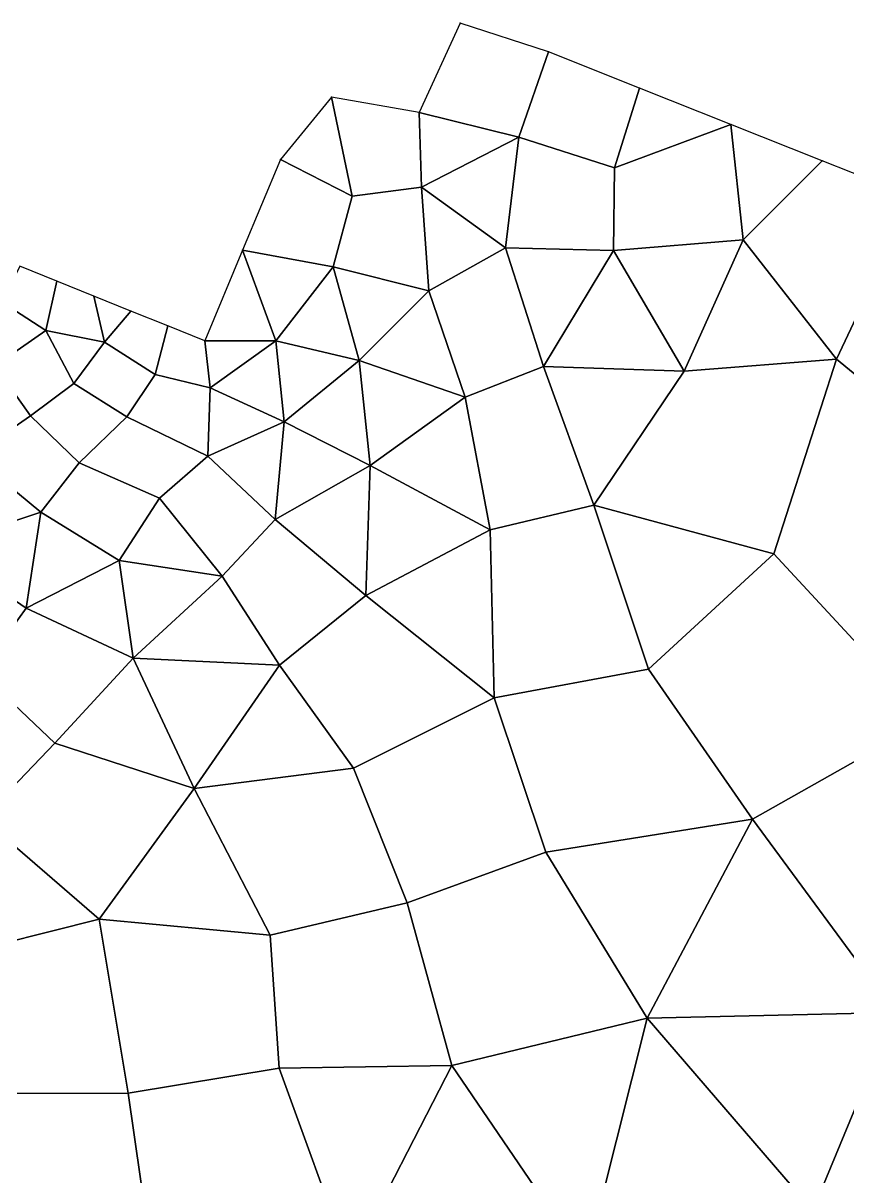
# Model space of a CAD drawing. Extents: x 380707 to 407438, y 6452841 to 6483357.
# Drawn here: x 392118 to 392324.6, y 6463211.2 to 6463499.9 of the extents above; entities that cross this region are included whole.
import ezdxf

# ---------------------------------------------------------------- set-up
doc = ezdxf.new("R2010")
doc.units = 0
for name, color, linetype in [('MESH_BOUND', 25, 'CONTINUOUS'), ('MESH_ELEMS', 18, 'CONTINUOUS'), ('MESH_NODES', 18, 'CONTINUOUS')]:
    doc.layers.add(name, color=color, linetype=linetype)

msp = doc.modelspace()

# ---------------------------------------------------------------- linework, layer by layer
at = {"layer": 'MESH_BOUND', "color": 25}
for points in [[(392227.472, 6463499.94, 0.502), (392217.197, 6463477.6, -0.964)], [(392249.547, 6463492.77, 0.751), (392227.472, 6463499.94, 0.502)], [(392272.389, 6463483.68, -0.369), (392249.547, 6463492.77, 0.751)], [(392195.242, 6463481.39, -1.089), (392182.457, 6463465.77, -1.36)], [(392217.197, 6463477.6, -0.964), (392195.242, 6463481.39, -1.089)], [(392295.231, 6463474.59, -0.079), (392272.389, 6463483.68, -0.369)], [(392318.074, 6463465.5, -0.252), (392295.231, 6463474.59, -0.079)], [(392182.457, 6463465.77, -1.36), (392172.979, 6463443.08, -2.527)], [(392340.916, 6463456.41, -0.14), (392318.074, 6463465.5, -0.252)], [(392172.979, 6463443.08, -2.527), (392163.5, 6463420.4, -2.386)], [(392126.474, 6463435.33, -0.878), (392117.218, 6463439.06, -1.282)], [(392135.731, 6463431.59, -1.982), (392126.474, 6463435.33, -0.878)], [(392144.987, 6463427.86, -2.006), (392135.731, 6463431.59, -1.982)], [(392154.244, 6463424.13, -1.99), (392144.987, 6463427.86, -2.006)], [(392163.5, 6463420.4, -2.386), (392154.244, 6463424.13, -1.99)]]:
    msp.add_polyline3d(points, dxfattribs=at)
at = {"layer": 'MESH_ELEMS', "color": 178}
for points in [[(392227.472, 6463499.94, 0.502), (392217.197, 6463477.6, -0.964), (392242.177, 6463471.37, -0.896), (392249.547, 6463492.77, 0.751)], [(392249.547, 6463492.77, 0.751), (392242.177, 6463471.37, -0.896), (392266.07, 6463463.74, -1.173), (392272.389, 6463483.68, -0.369)], [(392195.242, 6463481.39, -1.089), (392182.457, 6463465.77, -1.36), (392200.405, 6463456.6, -2.008), (392195.242, 6463481.39, -1.089)], [(392217.197, 6463477.6, -0.964), (392195.242, 6463481.39, -1.089), (392200.405, 6463456.6, -2.008), (392217.788, 6463458.85, -1.468)], [(392272.389, 6463483.68, -0.369), (392266.07, 6463463.74, -1.173), (392295.231, 6463474.59, -0.079), (392272.389, 6463483.68, -0.369)], [(392217.197, 6463477.6, -0.964), (392217.788, 6463458.85, -1.468), (392242.177, 6463471.37, -0.896), (392217.197, 6463477.6, -0.964)], [(392266.07, 6463463.74, -1.173), (392265.867, 6463442.98, -1.62), (392298.338, 6463445.69, -1.511), (392295.231, 6463474.59, -0.079)], [(392318.074, 6463465.5, -0.252), (392295.231, 6463474.59, -0.079), (392298.338, 6463445.69, -1.511), (392318.074, 6463465.5, -0.252)], [(392238.794, 6463443.72, -1.737), (392242.177, 6463471.37, -0.896), (392217.788, 6463458.85, -1.468), (392238.794, 6463443.72, -1.737)], [(392266.07, 6463463.74, -1.173), (392242.177, 6463471.37, -0.896), (392238.794, 6463443.72, -1.737), (392265.867, 6463442.98, -1.62)], [(392200.405, 6463456.6, -2.008), (392182.457, 6463465.77, -1.36), (392172.979, 6463443.08, -2.527), (392195.676, 6463438.9, -2.892)], [(392318.074, 6463465.5, -0.252), (392298.338, 6463445.69, -1.511), (392321.732, 6463415.8, -1.611), (392340.916, 6463456.41, -0.14)], [(392219.59, 6463432.92, -2.582), (392217.788, 6463458.85, -1.468), (392200.405, 6463456.6, -2.008), (392195.676, 6463438.9, -2.892)], [(392217.788, 6463458.85, -1.468), (392219.59, 6463432.92, -2.582), (392238.794, 6463443.72, -1.737), (392217.788, 6463458.85, -1.468)], [(392321.732, 6463415.8, -1.611), (392367.633, 6463378.18, -1.548), (392340.916, 6463456.41, -0.14), (392321.732, 6463415.8, -1.611)], [(392219.59, 6463432.92, -2.582), (392228.74, 6463406.3, -2.554), (392248.363, 6463414, -1.711), (392238.794, 6463443.72, -1.737)], [(392265.867, 6463442.98, -1.62), (392238.794, 6463443.72, -1.737), (392248.363, 6463414, -1.711), (392265.867, 6463442.98, -1.62)], [(392298.338, 6463445.69, -1.511), (392265.867, 6463442.98, -1.62), (392283.536, 6463412.83, -1.422), (392298.338, 6463445.69, -1.511)], [(392321.732, 6463415.8, -1.611), (392298.338, 6463445.69, -1.511), (392283.536, 6463412.83, -1.422), (392321.732, 6463415.8, -1.611)], [(392163.5, 6463420.4, -2.386), (392181.287, 6463420.45, -3.002), (392172.979, 6463443.08, -2.527), (392163.5, 6463420.4, -2.386)], [(392172.979, 6463443.08, -2.527), (392181.287, 6463420.45, -3.002), (392195.676, 6463438.9, -2.892), (392172.979, 6463443.08, -2.527)], [(392248.363, 6463414, -1.711), (392283.536, 6463412.83, -1.422), (392265.867, 6463442.98, -1.62), (392248.363, 6463414, -1.711)], [(392126.474, 6463435.33, -0.878), (392117.218, 6463439.06, -1.282), (392112.783, 6463430.09, -1.794), (392123.708, 6463422.99, -2.222)], [(392181.287, 6463420.45, -3.002), (392202.162, 6463415.47, -3.121), (392195.676, 6463438.9, -2.892), (392181.287, 6463420.45, -3.002)], [(392202.162, 6463415.47, -3.121), (392219.59, 6463432.92, -2.582), (392195.676, 6463438.9, -2.892), (392202.162, 6463415.47, -3.121)], [(392135.731, 6463431.59, -1.982), (392126.474, 6463435.33, -0.878), (392123.708, 6463422.99, -2.222), (392138.368, 6463420.07, -2.432)], [(392202.162, 6463415.47, -3.121), (392228.74, 6463406.3, -2.554), (392219.59, 6463432.92, -2.582), (392202.162, 6463415.47, -3.121)], [(392123.708, 6463422.99, -2.222), (392112.783, 6463430.09, -1.794), (392110.978, 6463414.15, -2.233), (392123.708, 6463422.99, -2.222)], [(392144.987, 6463427.86, -2.006), (392135.731, 6463431.59, -1.982), (392138.368, 6463420.07, -2.432), (392144.987, 6463427.86, -2.006)], [(392151.096, 6463411.97, -2.345), (392154.244, 6463424.13, -1.99), (392144.987, 6463427.86, -2.006), (392138.368, 6463420.07, -2.432)], [(392151.096, 6463411.97, -2.345), (392164.885, 6463408.62, -3.098), (392163.5, 6463420.4, -2.386), (392154.244, 6463424.13, -1.99)], [(392130.729, 6463409.77, -3.014), (392123.708, 6463422.99, -2.222), (392110.978, 6463414.15, -2.233), (392119.897, 6463401.66, -2.999)], [(392138.368, 6463420.07, -2.432), (392123.708, 6463422.99, -2.222), (392130.729, 6463409.77, -3.014), (392138.368, 6463420.07, -2.432)], [(392143.982, 6463401.37, -2.804), (392151.096, 6463411.97, -2.345), (392138.368, 6463420.07, -2.432), (392130.729, 6463409.77, -3.014)], [(392164.885, 6463408.62, -3.098), (392181.287, 6463420.45, -3.002), (392163.5, 6463420.4, -2.386), (392164.885, 6463408.62, -3.098)], [(392183.358, 6463400.11, -3.286), (392181.287, 6463420.45, -3.002), (392164.885, 6463408.62, -3.098), (392183.358, 6463400.11, -3.286)], [(392183.358, 6463400.11, -3.286), (392202.162, 6463415.47, -3.121), (392181.287, 6463420.45, -3.002), (392183.358, 6463400.11, -3.286)], [(392202.162, 6463415.47, -3.121), (392183.358, 6463400.11, -3.286), (392204.943, 6463389.18, -3.527), (392202.162, 6463415.47, -3.121)], [(392228.74, 6463406.3, -2.554), (392202.162, 6463415.47, -3.121), (392204.943, 6463389.18, -3.527), (392228.74, 6463406.3, -2.554)], [(392306.005, 6463367.13, -1.44), (392321.732, 6463415.8, -1.611), (392283.536, 6463412.83, -1.422), (392260.938, 6463379.3, -1.503)], [(392367.633, 6463378.18, -1.548), (392321.732, 6463415.8, -1.611), (392306.005, 6463367.13, -1.44), (392344.56, 6463325.51, -1.686)], [(392119.897, 6463401.66, -2.999), (392110.978, 6463414.15, -2.233), (392097.61, 6463407.72, -3.282), (392105.35, 6463391.64, -3.016)], [(392143.982, 6463401.37, -2.804), (392164.294, 6463391.54, -3.433), (392164.885, 6463408.62, -3.098), (392151.096, 6463411.97, -2.345)], [(392260.938, 6463379.3, -1.503), (392248.363, 6463414, -1.711), (392228.74, 6463406.3, -2.554), (392234.97, 6463373.1, -1.511)], [(392260.938, 6463379.3, -1.503), (392283.536, 6463412.83, -1.422), (392248.363, 6463414, -1.711), (392260.938, 6463379.3, -1.503)], [(392132.027, 6463389.86, -3.498), (392143.982, 6463401.37, -2.804), (392130.729, 6463409.77, -3.014), (392119.897, 6463401.66, -2.999)], [(392164.885, 6463408.62, -3.098), (392164.294, 6463391.54, -3.433), (392183.358, 6463400.11, -3.286), (392164.885, 6463408.62, -3.098)], [(392204.943, 6463389.18, -3.527), (392234.97, 6463373.1, -1.511), (392228.74, 6463406.3, -2.554), (392204.943, 6463389.18, -3.527)], [(392105.35, 6463391.64, -3.016), (392122.479, 6463377.56, -3.542), (392132.027, 6463389.86, -3.498), (392119.897, 6463401.66, -2.999)], [(392152.132, 6463381.05, -3.501), (392164.294, 6463391.54, -3.433), (392143.982, 6463401.37, -2.804), (392132.027, 6463389.86, -3.498)], [(392164.294, 6463391.54, -3.433), (392181.12, 6463375.67, -3.469), (392183.358, 6463400.11, -3.286), (392164.294, 6463391.54, -3.433)], [(392183.358, 6463400.11, -3.286), (392181.12, 6463375.67, -3.469), (392204.943, 6463389.18, -3.527), (392183.358, 6463400.11, -3.286)], [(392105.35, 6463391.64, -3.016), (392096.398, 6463368.83, -3.551), (392122.479, 6463377.56, -3.542), (392105.35, 6463391.64, -3.016)], [(392152.132, 6463381.05, -3.501), (392132.027, 6463389.86, -3.498), (392122.479, 6463377.56, -3.542), (392142.103, 6463365.47, -3.194)], [(392152.132, 6463381.05, -3.501), (392167.895, 6463361.53, -3.289), (392181.12, 6463375.67, -3.469), (392164.294, 6463391.54, -3.433)], [(392204.943, 6463389.18, -3.527), (392181.12, 6463375.67, -3.469), (392203.837, 6463356.64, -3.071), (392204.943, 6463389.18, -3.527)], [(392204.943, 6463389.18, -3.527), (392203.837, 6463356.64, -3.071), (392234.97, 6463373.1, -1.511), (392204.943, 6463389.18, -3.527)], [(392152.132, 6463381.05, -3.501), (392142.103, 6463365.47, -3.194), (392167.895, 6463361.53, -3.289), (392152.132, 6463381.05, -3.501)], [(392122.479, 6463377.56, -3.542), (392096.398, 6463368.83, -3.551), (392118.796, 6463353.48, -3.503), (392122.479, 6463377.56, -3.542)], [(392142.103, 6463365.47, -3.194), (392122.479, 6463377.56, -3.542), (392118.796, 6463353.48, -3.503), (392142.103, 6463365.47, -3.194)], [(392234.97, 6463373.1, -1.511), (392236.001, 6463331.08, -2.128), (392274.586, 6463338.27, -1.835), (392260.938, 6463379.3, -1.503)], [(392274.586, 6463338.27, -1.835), (392306.005, 6463367.13, -1.44), (392260.938, 6463379.3, -1.503), (392274.586, 6463338.27, -1.835)], [(392203.837, 6463356.64, -3.071), (392181.12, 6463375.67, -3.469), (392167.895, 6463361.53, -3.289), (392182.208, 6463339.26, -3.127)], [(392203.837, 6463356.64, -3.071), (392236.001, 6463331.08, -2.128), (392234.97, 6463373.1, -1.511), (392203.837, 6463356.64, -3.071)], [(392107.201, 6463337.49, -3.776), (392118.796, 6463353.48, -3.503), (392096.398, 6463368.83, -3.551), (392081.096, 6463351.13, -4.131)], [(392274.586, 6463338.27, -1.835), (392300.626, 6463300.66, -2.046), (392344.56, 6463325.51, -1.686), (392306.005, 6463367.13, -1.44)], [(392142.103, 6463365.47, -3.194), (392118.796, 6463353.48, -3.503), (392145.596, 6463340.99, -3.358), (392142.103, 6463365.47, -3.194)], [(392145.596, 6463340.99, -3.358), (392167.895, 6463361.53, -3.289), (392142.103, 6463365.47, -3.194), (392145.596, 6463340.99, -3.358)], [(392145.596, 6463340.99, -3.358), (392182.208, 6463339.26, -3.127), (392167.895, 6463361.53, -3.289), (392145.596, 6463340.99, -3.358)], [(392203.837, 6463356.64, -3.071), (392182.208, 6463339.26, -3.127), (392200.717, 6463313.48, -2.154), (392236.001, 6463331.08, -2.128)], [(392125.974, 6463319.69, -3.319), (392145.596, 6463340.99, -3.358), (392118.796, 6463353.48, -3.503), (392107.201, 6463337.49, -3.776)], [(392145.596, 6463340.99, -3.358), (392125.974, 6463319.69, -3.319), (392160.81, 6463308.37, -2.712), (392145.596, 6463340.99, -3.358)], [(392160.81, 6463308.37, -2.712), (392182.208, 6463339.26, -3.127), (392145.596, 6463340.99, -3.358), (392160.81, 6463308.37, -2.712)], [(392107.201, 6463337.49, -3.776), (392084.568, 6463324.7, -3.833), (392107.867, 6463300.83, -2.673), (392125.974, 6463319.69, -3.319)], [(392200.717, 6463313.48, -2.154), (392182.208, 6463339.26, -3.127), (392160.81, 6463308.37, -2.712), (392200.717, 6463313.48, -2.154)], [(392274.586, 6463338.27, -1.835), (392236.001, 6463331.08, -2.128), (392248.899, 6463292.41, -1.834), (392300.626, 6463300.66, -2.046)], [(392248.899, 6463292.41, -1.834), (392236.001, 6463331.08, -2.128), (392200.717, 6463313.48, -2.154), (392214.177, 6463279.75, -1.728)], [(392344.56, 6463325.51, -1.686), (392300.626, 6463300.66, -2.046), (392336.272, 6463252.34, -1.488), (392386.504, 6463296.62, -1.822)], [(392137.056, 6463275.64, -1.213), (392160.81, 6463308.37, -2.712), (392125.974, 6463319.69, -3.319), (392107.867, 6463300.83, -2.673)], [(392179.893, 6463271.62, -1.891), (392214.177, 6463279.75, -1.728), (392200.717, 6463313.48, -2.154), (392160.81, 6463308.37, -2.712)], [(392137.056, 6463275.64, -1.213), (392179.893, 6463271.62, -1.891), (392160.81, 6463308.37, -2.712), (392137.056, 6463275.64, -1.213)], [(392099.843, 6463266.28, -0.941), (392137.056, 6463275.64, -1.213), (392107.867, 6463300.83, -2.673), (392099.843, 6463266.28, -0.941)], [(392248.899, 6463292.41, -1.834), (392274.279, 6463250.92, -1.485), (392300.626, 6463300.66, -2.046), (392248.899, 6463292.41, -1.834)], [(392274.279, 6463250.92, -1.485), (392336.272, 6463252.34, -1.488), (392300.626, 6463300.66, -2.046), (392274.279, 6463250.92, -1.485)], [(392248.899, 6463292.41, -1.834), (392214.177, 6463279.75, -1.728), (392225.412, 6463239.03, -1.528), (392274.279, 6463250.92, -1.485)], [(392214.177, 6463279.75, -1.728), (392179.893, 6463271.62, -1.891), (392182.141, 6463238.39, -1.61), (392225.412, 6463239.03, -1.528)], [(392099.843, 6463266.28, -0.941), (392103.869, 6463232.07, -0.921), (392144.343, 6463232.13, -1.21), (392137.056, 6463275.64, -1.213)], [(392144.343, 6463232.13, -1.21), (392182.141, 6463238.39, -1.61), (392179.893, 6463271.62, -1.891), (392137.056, 6463275.64, -1.213)], [(392274.279, 6463250.92, -1.485), (392225.412, 6463239.03, -1.528), (392258.935, 6463189.85, -1.527), (392274.279, 6463250.92, -1.485)], [(392315.79, 6463202.77, -1.443), (392274.279, 6463250.92, -1.485), (392258.935, 6463189.85, -1.527), (392315.79, 6463202.77, -1.443)], [(392315.79, 6463202.77, -1.443), (392336.272, 6463252.34, -1.488), (392274.279, 6463250.92, -1.485), (392315.79, 6463202.77, -1.443)], [(392400.284, 6463214.45, -1.149), (392336.272, 6463252.34, -1.488), (392315.79, 6463202.77, -1.443), (392363.586, 6463166.46, -1.496)], [(392225.412, 6463239.03, -1.528), (392182.141, 6463238.39, -1.61), (392199.896, 6463189.5, -1.566), (392225.412, 6463239.03, -1.528)], [(392225.412, 6463239.03, -1.528), (392199.896, 6463189.5, -1.566), (392258.935, 6463189.85, -1.527), (392225.412, 6463239.03, -1.528)], [(392182.141, 6463238.39, -1.61), (392144.343, 6463232.13, -1.21), (392150.489, 6463189.24, -1.391), (392199.896, 6463189.5, -1.566)], [(392111.866, 6463186.4, -0.994), (392150.489, 6463189.24, -1.391), (392144.343, 6463232.13, -1.21), (392103.869, 6463232.07, -0.921)]]:
    msp.add_3dface(points, dxfattribs=at)
at = {"layer": 'MESH_NODES', "color": 18}
for p in [(392227.472, 6463499.94, 0.502), (392249.547, 6463492.77, 0.751), (392195.242, 6463481.39, -1.089), (392272.389, 6463483.68, -0.369), (392217.197, 6463477.6, -0.964), (392295.231, 6463474.59, -0.079), (392242.177, 6463471.37, -0.896), (392182.457, 6463465.77, -1.36), (392318.074, 6463465.5, -0.252), (392266.07, 6463463.74, -1.173), (392217.788, 6463458.85, -1.468), (392200.405, 6463456.6, -2.008), (392238.794, 6463443.72, -1.737), (392298.338, 6463445.69, -1.511), (392172.979, 6463443.08, -2.527), (392265.867, 6463442.98, -1.62), (392195.676, 6463438.9, -2.892), (392126.474, 6463435.33, -0.878), (392219.59, 6463432.92, -2.582), (392135.731, 6463431.59, -1.982), (392144.987, 6463427.86, -2.006), (392154.244, 6463424.13, -1.99), (392123.708, 6463422.99, -2.222), (392138.368, 6463420.07, -2.432), (392163.5, 6463420.4, -2.386), (392181.287, 6463420.45, -3.002), (392202.162, 6463415.47, -3.121), (392321.732, 6463415.8, -1.611), (392151.096, 6463411.97, -2.345), (392248.363, 6463414, -1.711), (392283.536, 6463412.83, -1.422), (392130.729, 6463409.77, -3.014), (392164.885, 6463408.62, -3.098), (392228.74, 6463406.3, -2.554), (392119.897, 6463401.66, -2.999), (392143.982, 6463401.37, -2.804), (392183.358, 6463400.11, -3.286), (392132.027, 6463389.86, -3.498), (392164.294, 6463391.54, -3.433), (392204.943, 6463389.18, -3.527), (392152.132, 6463381.05, -3.501), (392122.479, 6463377.56, -3.542), (392260.938, 6463379.3, -1.503), (392181.12, 6463375.67, -3.469), (392234.97, 6463373.1, -1.511), (392306.005, 6463367.13, -1.44), (392142.103, 6463365.47, -3.194), (392167.895, 6463361.53, -3.289), (392203.837, 6463356.64, -3.071), (392118.796, 6463353.48, -3.503), (392145.596, 6463340.99, -3.358), (392182.208, 6463339.26, -3.127), (392274.586, 6463338.27, -1.835), (392236.001, 6463331.08, -2.128), (392125.974, 6463319.69, -3.319), (392200.717, 6463313.48, -2.154), (392160.81, 6463308.37, -2.712), (392300.626, 6463300.66, -2.046), (392248.899, 6463292.41, -1.834), (392214.177, 6463279.75, -1.728), (392137.056, 6463275.64, -1.213), (392179.893, 6463271.62, -1.891), (392274.279, 6463250.92, -1.485), (392225.412, 6463239.03, -1.528), (392182.141, 6463238.39, -1.61), (392144.343, 6463232.13, -1.21)]:
    msp.add_point(p, dxfattribs=at)

doc.saveas('drawing.dxf')
